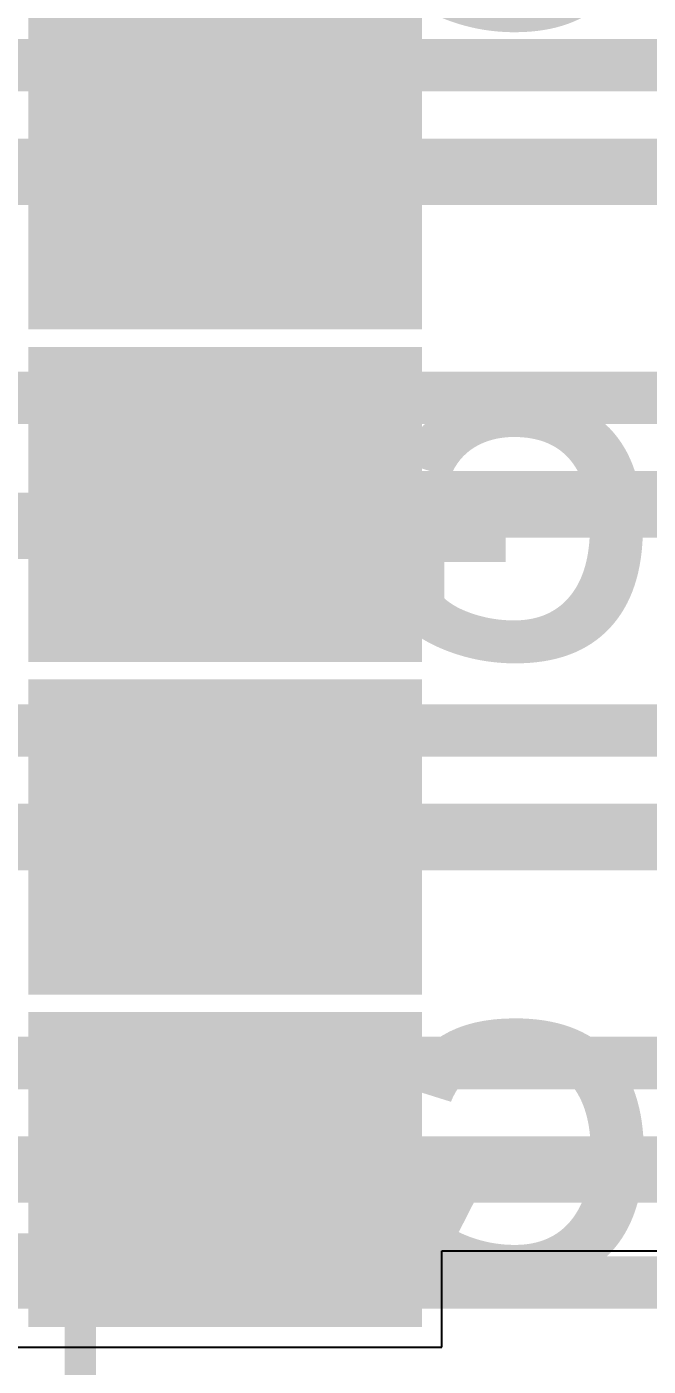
# Model space of a CAD drawing. Header units: inches. Extents: x 0 to 12.4, y -0.6 to 2.2.
# Drawn here: x 1.8678 to 1.9612, y -0.0252 to 0.1761 of the extents above; entities that cross this region are included whole.
import ezdxf

# ---------------------------------------------------------------- set-up
doc = ezdxf.new("R2010")
doc.units = ezdxf.units.IN
doc.header["$MEASUREMENT"] = 0
for name, color, linetype in [('Bottom Overlay', 54, 'Continuous'), ('Dimension', 6, 'Continuous'), ('Mechanical 4', 56, 'Continuous'), ('Top Layer', 1, 'Continuous'), ('Top Paste', 8, 'Continuous'), ('Top Solder', 216, 'Continuous')]:
    doc.layers.add(name, color=color, linetype=linetype)
doc.styles.add('Arial_Bold', font='', dxfattribs={"height": 0.2})
doc.styles.get('Arial_Bold').set_extended_font_data('Arial', bold=True)

# ---------------------------------------------------------------- blocks, each defined once
blk = doc.blocks.new('E07_400M10S_10')
at = {"layer": 'Top Layer'}
for points in [[(0.23228345, 0.03503935), (0.28346455, 0.03503935), (0.28346455, -0.00433075), (0.23228345, -0.00433075)], [(0.23228345, -0.01496065), (0.28346455, -0.01496065), (0.28346455, -0.05433075), (0.23228345, -0.05433075)], [(0.23228345, -0.06496065), (0.28346455, -0.06496065), (0.28346455, -0.10433075), (0.23228345, -0.10433075)], [(0.23228345, -0.11496065), (0.28346455, -0.11496065), (0.28346455, -0.15433075), (0.23228345, -0.15433075)]]:
    blk.add_hatch(color=1, dxfattribs=at).paths.add_polyline_path(points)
at = {"layer": 'Top Paste'}
for points in [[(0.23228345, 0.03503935), (0.28346455, 0.03503935), (0.28346455, -0.00433075), (0.23228345, -0.00433075)], [(0.23228345, -0.01496065), (0.28346455, -0.01496065), (0.28346455, -0.05433075), (0.23228345, -0.05433075)], [(0.23228345, -0.06496065), (0.28346455, -0.06496065), (0.28346455, -0.10433075), (0.23228345, -0.10433075)], [(0.23228345, -0.11496065), (0.28346455, -0.11496065), (0.28346455, -0.15433075), (0.23228345, -0.15433075)]]:
    blk.add_hatch(color=8, dxfattribs=at).paths.add_polyline_path(points)
at = {"layer": 'Top Solder'}
for points in [[(0.22828345, 0.03903935), (0.28746455, 0.03903935), (0.28746455, -0.00833075), (0.22828345, -0.00833075)], [(0.22828345, -0.01096065), (0.28746455, -0.01096065), (0.28746455, -0.05833075), (0.22828345, -0.05833075)], [(0.22828345, -0.06096065), (0.28746455, -0.06096065), (0.28746455, -0.10833075), (0.22828345, -0.10833075)], [(0.22828345, -0.11096065), (0.28746455, -0.11096065), (0.28746455, -0.15833075), (0.22828345, -0.15833075)]]:
    blk.add_hatch(color=216, dxfattribs=at).paths.add_polyline_path(points)

msp = doc.modelspace()

# ---------------------------------------------------------------- linework, layer by layer
at = {"layer": 'Dimension'}
for points in [[(1.8448761, 0.1703509, 0.007874, 0.007874, 0), (1.8908407, 0.1703509, 0.007874, 0.007874, 0)], [(1.8908407, 0.1703509, 0.007874, 0.007874, 0), (1.9775533, 0.1703509, 0.007874, 0.007874, 0)], [(1.843695, 0.1203509, 0.007874, 0.007874, 0), (1.8908407, 0.1203509, 0.007874, 0.007874, 0)], [(1.8908407, 0.1203509, 0.007874, 0.007874, 0), (1.9866084, 0.1203509, 0.007874, 0.007874, 0)], [(1.8267659, 0.0703509, 0.007874, 0.007874, 0), (1.8908407, 0.0703509, 0.007874, 0.007874, 0)], [(1.8908407, 0.0703509, 0.007874, 0.007874, 0), (1.9956635, 0.0703509, 0.007874, 0.007874, 0)], [(1.7468446, 0.0203509, 0.007874, 0.007874, 0), (1.8908407, 0.0203509, 0.007874, 0.007874, 0)], [(1.8908407, 0.0203509, 0.007874, 0.007874, 0), (2.0145612, 0.0203509, 0.007874, 0.007874, 0)], [(1.9325293, 0.002968, 0.007874, 0.007874, 0), (1.9341716, 0.0041611, 0.007874, 0.007874, 0)], [(1.9341716, 0.0041611, 0.007874, 0.007874, 0), (1.9361573, 0.0045832, 0.007874, 0.007874, 0)], [(1.9361573, 0.0045832, 0.007874, 0.007874, 0), (2.0166744, 0.0045832, 0.007874, 0.007874, 0)], [(1.9316376, 0.0014234, 0.007874, 0.007874, 0), (1.9325293, 0.002968, 0.007874, 0.007874, 0)], [(1.9294178, -0.0029715, 0.007874, 0.007874, 0), (1.9316288, 0.0013677, 0.007874, 0.007874, 0)], [(1.9316288, 0.0013677, 0.007874, 0.007874, 0), (1.9316376, 0.0014234, 0.007874, 0.007874, 0)], [(1.9259742, -0.0064152, 0.007874, 0.007874, 0), (1.9294178, -0.0029715, 0.007874, 0.007874, 0)], [(1.921635, -0.0086261, 0.007874, 0.007874, 0), (1.9259742, -0.0064152, 0.007874, 0.007874, 0)], [(1.8636464, -0.0091963, 0.007874, 0.007874, 0), (1.918035, -0.0091963, 0.007874, 0.007874, 0)], [(1.918035, -0.0091963, 0.007874, 0.007874, 0), (1.921635, -0.0086261, 0.007874, 0.007874, 0)], [(1.701884, -0.0126321, 0.007874, 0.007874, 0), (2.3990666, -0.0126321, 0.007874, 0.007874, 0)], [(1.701884, -0.0126321, 0.007874, 0.007874, 0), (2.3990666, -0.0126321, 0.007874, 0.007874, 0)]]:
    msp.add_lwpolyline(points, format="xyseb", dxfattribs=at)
for points in [[(1.8888722, 0.1703509, 0.003937, 0.003937, 1), (1.8928092, 0.1703509, 0.003937, 0.003937, 1)], [(1.8888722, 0.1703509, 0.003937, 0.003937, 1), (1.8928092, 0.1703509, 0.003937, 0.003937, 1)], [(1.8888722, 0.1203509, 0.003937, 0.003937, 1), (1.8928092, 0.1203509, 0.003937, 0.003937, 1)], [(1.8888722, 0.1203509, 0.003937, 0.003937, 1), (1.8928092, 0.1203509, 0.003937, 0.003937, 1)], [(1.8888722, 0.0703509, 0.003937, 0.003937, 1), (1.8928092, 0.0703509, 0.003937, 0.003937, 1)], [(1.8888722, 0.0703509, 0.003937, 0.003937, 1), (1.8928092, 0.0703509, 0.003937, 0.003937, 1)], [(1.8888722, 0.0203509, 0.003937, 0.003937, 1), (1.8928092, 0.0203509, 0.003937, 0.003937, 1)], [(1.8888722, 0.0203509, 0.003937, 0.003937, 1), (1.8928092, 0.0203509, 0.003937, 0.003937, 1)], [(1.9322031, 0.0041611, 0.003937, 0.003937, 1), (1.9361401, 0.0041611, 0.003937, 0.003937, 1)], [(1.9322031, 0.0041611, 0.003937, 0.003937, 1), (1.9361401, 0.0041611, 0.003937, 0.003937, 1)], [(1.9341888, 0.0045832, 0.003937, 0.003937, 1), (1.9381258, 0.0045832, 0.003937, 0.003937, 1)], [(1.9341888, 0.0045832, 0.003937, 0.003937, 1), (1.9381258, 0.0045832, 0.003937, 0.003937, 1)], [(1.9305608, 0.002968, 0.003937, 0.003937, 1), (1.9344978, 0.002968, 0.003937, 0.003937, 1)], [(1.9305608, 0.002968, 0.003937, 0.003937, 1), (1.9344978, 0.002968, 0.003937, 0.003937, 1)], [(1.9296603, 0.0013677, 0.003937, 0.003937, 1), (1.9335973, 0.0013677, 0.003937, 0.003937, 1)], [(1.9296603, 0.0013677, 0.003937, 0.003937, 1), (1.9335973, 0.0013677, 0.003937, 0.003937, 1)], [(1.9296691, 0.0014234, 0.003937, 0.003937, 1), (1.9336061, 0.0014234, 0.003937, 0.003937, 1)], [(1.9296691, 0.0014234, 0.003937, 0.003937, 1), (1.9336061, 0.0014234, 0.003937, 0.003937, 1)], [(1.9274493, -0.0029715, 0.003937, 0.003937, 1), (1.9313863, -0.0029715, 0.003937, 0.003937, 1)], [(1.9274493, -0.0029715, 0.003937, 0.003937, 1), (1.9313863, -0.0029715, 0.003937, 0.003937, 1)], [(1.9240057, -0.0064152, 0.003937, 0.003937, 1), (1.9279427, -0.0064152, 0.003937, 0.003937, 1)], [(1.9240057, -0.0064152, 0.003937, 0.003937, 1), (1.9279427, -0.0064152, 0.003937, 0.003937, 1)], [(1.9160665, -0.0091963, 0.003937, 0.003937, 1), (1.9200035, -0.0091963, 0.003937, 0.003937, 1)], [(1.9160665, -0.0091963, 0.003937, 0.003937, 1), (1.9200035, -0.0091963, 0.003937, 0.003937, 1)], [(1.9196665, -0.0086261, 0.003937, 0.003937, 1), (1.9236035, -0.0086261, 0.003937, 0.003937, 1)], [(1.9196665, -0.0086261, 0.003937, 0.003937, 1), (1.9236035, -0.0086261, 0.003937, 0.003937, 1)]]:
    msp.add_lwpolyline(points, format="xyseb", close=True, dxfattribs=at)
at = {"layer": 'Mechanical 4'}
msp.add_lwpolyline([(1.8758819, -0.2136064, 0.0047244, 0.0047244, 0), (1.8758819, -0.008882, 0.0047244, 0.0047244, 0)], format="xyseb", dxfattribs=at)
msp.add_lwpolyline([(1.8747008, -0.008882, 0.0023622, 0.0023622, 1), (1.877063, -0.008882, 0.0023622, 0.0023622, 1)], format="xyseb", close=True, dxfattribs=at)
at = {"layer": 'Top Layer'}
for p, q in [((1.9302283, -0.0223543), (1.9302283, -0.0079044)), ((1.9302283, -0.0079044), (2.0033307, -0.0079044)), ((1.8650473, -0.0223543), (1.9302283, -0.0223543))]:
    msp.add_line(p, q, dxfattribs=at)
for points in [[(1.8336693, 0.1543307, 0.01, 0.01, 0), (1.8976378, 0.1543307, 0.01, 0.01, 0)], [(1.8976378, 0.1543307, 0.01, 0.01, 0), (1.9934055, 0.1543307, 0.01, 0.01, 0)], [(1.8944215, 0.1011144, 0.01, 0.01, 0), (1.8976378, 0.1043307, 0.01, 0.01, 0)], [(1.8976378, 0.1043307, 0.01, 0.01, 0), (2.0024606, 0.1043307, 0.01, 0.01, 0)], [(1.793, 0.1011144, 0.01, 0.01, 0), (1.8944215, 0.1011144, 0.01, 0.01, 0)], [(1.8401019, 0.0543307, 0.01, 0.01, 0), (2.0213583, 0.0543307, 0.01, 0.01, 0)], [(1.8469875, 0.0043307, 0.01, 0.01, 0), (1.8976378, 0.0043307, 0.01, 0.01, 0)], [(1.8976378, 0.0043307, 0.01, 0.01, 0), (2.0033307, 0.0043307, 0.01, 0.01, 0)]]:
    msp.add_lwpolyline(points, format="xyseb", dxfattribs=at)
for points in [[(1.8951378, 0.1543307, 0.005, 0.005, 1), (1.9001378, 0.1543307, 0.005, 0.005, 1)], [(1.8951378, 0.1543307, 0.005, 0.005, 1), (1.9001378, 0.1543307, 0.005, 0.005, 1)], [(1.8951378, 0.1043307, 0.005, 0.005, 1), (1.9001378, 0.1043307, 0.005, 0.005, 1)], [(1.8951378, 0.1043307, 0.005, 0.005, 1), (1.9001378, 0.1043307, 0.005, 0.005, 1)], [(1.8919215, 0.1011144, 0.005, 0.005, 1), (1.8969215, 0.1011144, 0.005, 0.005, 1)], [(1.8919215, 0.1011144, 0.005, 0.005, 1), (1.8969215, 0.1011144, 0.005, 0.005, 1)], [(1.8951378, 0.0043307, 0.005, 0.005, 1), (1.9001378, 0.0043307, 0.005, 0.005, 1)], [(1.8951378, 0.0043307, 0.005, 0.005, 1), (1.9001378, 0.0043307, 0.005, 0.005, 1)]]:
    msp.add_lwpolyline(points, format="xyseb", close=True, dxfattribs=at)

# ---------------------------------------------------------------- block references
at = {"rotation": 180}
msp.add_blockref('E07_400M10S_10', (2.1555118, 0.019685), dxfattribs=at)

# ---------------------------------------------------------------- texts
at = {"layer": 'Bottom Overlay', "style": 'Arial_Bold', "text_generation_flag": 2}
for s, p in [('GPIO11', (1.962627, 0.1758777)), ('GPIO12', (1.9627075, 0.0809921)), ('GPIO13', (1.9628419, -0.0128935))]:
    msp.add_text(s, height=0.0393701, rotation=360, dxfattribs=at).set_placement(p)

doc.saveas('drawing.dxf')
